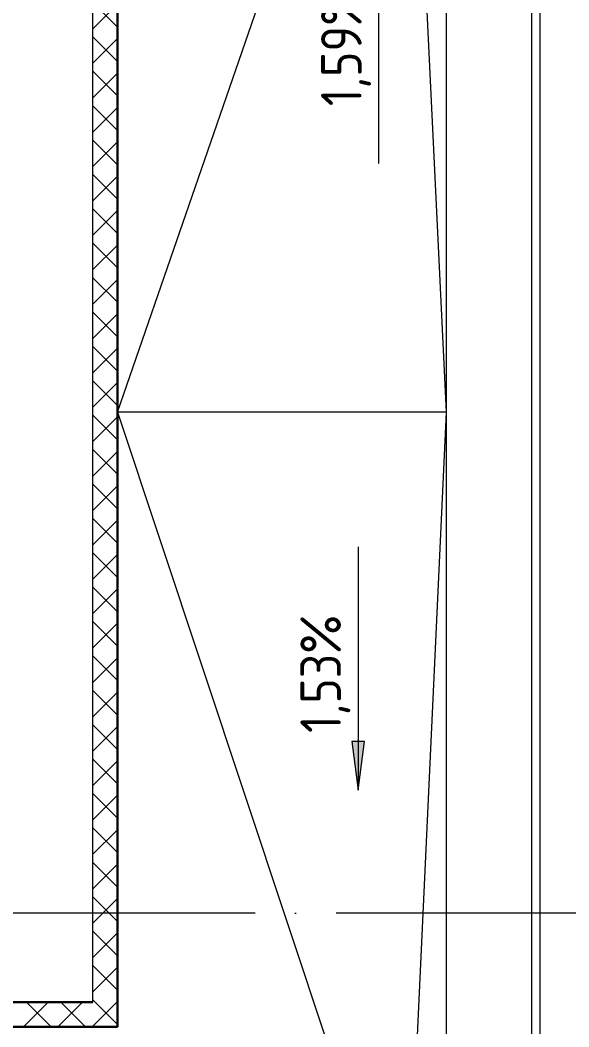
# Model space of a CAD drawing. Header units: millimetres. Extents: x -586848 to 520591, y -385801 to 675781.
# Drawn here: x -22136 to -18752, y -327628 to -321419 of the extents above; entities that cross this region are included whole.
import ezdxf
from ezdxf import colors
from ezdxf.entities.mleader import LeaderData, LeaderLine
from ezdxf.math import Vec2, Vec3

# ---------------------------------------------------------------- set-up
doc = ezdxf.new("R2010")
doc.units = ezdxf.units.MM
doc.linetypes.add('ADSK_Линия сетки', pattern=[25, 20, -2.5, 0, -2.5])
for name, color, linetype, lineweight in [('RC-Выноски', 7, 'Continuous', 0), ('Крыша', 7, 'Continuous', 9), ('Оси', 252, 'Continuous', 9), ('Размеры', 7, 'Continuous', 9), ('Стены внутренние', 7, 'Continuous', 18), ('Стены штриховка', 7, 'Continuous', 9)]:
    doc.layers.add(name, color=color, linetype=linetype, lineweight=lineweight)
doc.styles.add('GOST Common_2', font='', dxfattribs={"width": 0.9, "height": 250})
doc.styles.add('RubezhCAD', font='', dxfattribs={"oblique": 10})
doc.styles.get('GOST Common_2').set_extended_font_data('GOST type B')
doc.styles.get('RubezhCAD').set_extended_font_data('GOST type A')

# ---------------------------------------------------------------- blocks, each defined once
blk = doc.blocks.new('2 этаж')
at = {"layer": 'Размеры', "true_color": 0x636466}
blk.add_hatch(color=251, dxfattribs=at).paths.add_polyline_path([(163462.1, 17719.2), (163501.6, 18019.2), (163422.7, 18019.2)])
at = {"layer": 'Крыша', "color": 251, "true_color": 0x636466}
for p, q in [((161978, 20051), (163701.2, 25043.9)), ((164006, 20051), (163766.7, 25034.4)), ((161978, 20051), (161978, 20051)), ((164006, 20051), (161978, 20051)), ((161978, 20051), (163702.7, 14858.2)), ((163766.4, 14867.2), (164006, 20051)), ((164006, 20051), (164006, 20051)), ((164006, 20051), (164006, 20051)), ((161978, 16258.7), (161978, 16258.7))]:
    blk.add_line(p, q, dxfattribs=at)
at = {"layer": 'Оси', "color": 251, "linetype": 'ADSK_Линия сетки', "ltscale": 100, "true_color": 0x636466}
blk.add_line((165326, 16960.7), (93603.7, 16960.7), dxfattribs=at)
at = {"layer": 'Размеры', "color": 251, "lineweight": 20, "true_color": 0x636466}
for p, q in [((163589.8, 21584.6), (163589.8, 23084.6)), ((163462.1, 19219.2), (163462.1, 17719.2))]:
    blk.add_line(p, q, dxfattribs=at)
at = {"layer": 'Размеры', "color": 251, "true_color": 0x636466}
for p, q in [((163501.6, 18019.2), (163422.7, 18019.2)), ((163422.7, 18019.2), (163462.1, 17719.2)), ((163462.1, 17719.2), (163501.6, 18019.2))]:
    blk.add_line(p, q, dxfattribs=at)
at = {"layer": 'Стены внутренние', "color": 251, "lineweight": 30, "true_color": 0x636466}
for p, q in [((161978, 16258.7), (161978, 29062.7)), ((161276, 16410.7), (161826, 16410.7)), ((161978, 16258.7), (160576, 16258.7))]:
    blk.add_line(p, q, dxfattribs=at)
at = {"layer": 'Стены внутренние', "color": 251, "true_color": 0x636466}
for p, q in [((161826, 16410.7), (161826, 28360.7)), ((164006, 12260.7), (164006, 27062.7)), ((164533, 12260.7), (164533, 27062.7)), ((164583, 27062.7), (164583, 12260.7))]:
    blk.add_line(p, q, dxfattribs=at)
at = {"layer": 'Стены внутренние', "color": 251, "linetype": 'Continuous', "lineweight": 9, "true_color": 0x636466}
for p, q in [((161976, 22426.8), (161826, 22576.8)), ((161826, 22414.1), (161976, 22564.1)), ((161976, 22214.7), (161826, 22364.7)), ((161826, 22202), (161976, 22352)), ((161978, 22305.9), (161976, 22302.4)), ((161976, 22002.6), (161826, 22152.6)), ((161826, 21989.9), (161976, 22139.9)), ((161976, 22123.7), (161978, 22123.7)), ((161976, 21790.4), (161826, 21940.4)), ((161826, 21777.7), (161976, 21927.7)), ((161976, 21920.5), (161978, 21920.5)), ((161976, 21578.3), (161826, 21728.3)), ((161826, 21565.6), (161976, 21715.6)), ((161976, 21615.7), (161978, 21615.7)), ((161976, 21366.2), (161826, 21516.2)), ((161826, 21353.5), (161976, 21503.5)), ((161976, 21154), (161826, 21304)), ((161977.6, 21346.1), (161976, 21348.9)), ((161826, 21141.4), (161976, 21291.4)), ((161976, 20941.9), (161826, 21091.9)), ((161826, 20929.2), (161976, 21079.2)), ((161976, 21006.1), (161978, 21006.1)), ((161976, 20729.8), (161826, 20879.8)), ((161826, 20717.1), (161976, 20867.1)), ((161976, 20802.9), (161978, 20802.9)), ((161976, 20517.6), (161826, 20667.6)), ((161826, 20505), (161976, 20655)), ((161976, 20498.1), (161978, 20498.1)), ((161976, 20305.5), (161826, 20455.5)), ((161826, 20292.8), (161976, 20442.8)), ((161976, 20093.4), (161826, 20243.4)), ((161826, 20080.7), (161976, 20230.7)), ((161978, 20070.7), (161976, 20067.2)), ((161976, 19881.2), (161826, 20031.2)), ((161826, 19868.6), (161976, 20018.6)), ((161976, 19888.5), (161978, 19888.5)), ((161976, 19669.1), (161826, 19819.1)), ((161826, 19656.4), (161976, 19806.4)), ((161976, 19685.3), (161978, 19685.3)), ((161976, 19457), (161826, 19607)), ((161826, 19444.3), (161976, 19594.3)), ((161978, 19461.1), (161976.2, 19458)), ((161976, 19244.8), (161826, 19394.8)), ((161826, 19232.2), (161976, 19382.2)), ((161976, 19380.5), (161978, 19380.5)), ((161976, 19032.7), (161826, 19182.7)), ((161826, 19020), (161976, 19170)), ((161976, 18820.6), (161826, 18970.6)), ((161826, 18807.9), (161976, 18957.9)), ((161978, 18907.1), (161976, 18910.5)), ((161976, 18608.4), (161826, 18758.4)), ((161976, 18770.9), (161978, 18770.9)), ((161826, 18595.8), (161976, 18745.8)), ((161978, 18648.3), (161976, 18644.8)), ((161976, 18567.7), (161978, 18567.7)), ((161976, 18396.3), (161826, 18546.3)), ((161826, 18383.6), (161976, 18533.6)), ((161976, 18184.2), (161826, 18334.2)), ((161826, 18171.5), (161976, 18321.5)), ((161976, 18262.9), (161978, 18262.9)), ((161976, 17972.1), (161826, 18122.1)), ((161826, 17959.4), (161976, 18109.4)), ((161976, 17759.9), (161826, 17909.9)), ((161826, 17747.2), (161976, 17897.2)), ((161976, 17547.8), (161826, 17697.8)), ((161826, 17535.1), (161976, 17685.1)), ((161976, 17653.3), (161978, 17653.3)), ((161976, 17335.7), (161826, 17485.7)), ((161826, 17323), (161976, 17473)), ((161976, 17450.1), (161978, 17450.1)), ((161976, 17123.5), (161826, 17273.5)), ((161826, 17110.8), (161976, 17260.8)), ((161976, 17145.3), (161978, 17145.3)), ((161976, 16911.4), (161826, 17061.4)), ((161826, 16898.7), (161976, 17048.7)), ((161976, 16699.3), (161826, 16849.3)), ((161826, 16686.6), (161976, 16836.6)), ((161978, 16671.9), (161976, 16675.3)), ((161976, 16487.1), (161826, 16637.1)), ((161826, 16474.4), (161976, 16624.4)), ((161976, 16535.7), (161978, 16535.7)), ((161400.2, 16260.7), (161550.2, 16410.7)), ((161566, 16260.7), (161416, 16410.7)), ((161612.3, 16260.7), (161762.3, 16410.7)), ((161778.1, 16260.7), (161628.1, 16410.7)), ((161976, 16275), (161826, 16425)), ((161826, 16262.3), (161976, 16412.3)), ((161978, 16413.1), (161976, 16409.6)), ((161976, 16332.5), (161978, 16332.5)), ((161824.4, 16260.7), (161826, 16262.3))]:
    blk.add_line(p, q, dxfattribs=at)
at = {"layer": 'Стены штриховка', "color": 251, "true_color": 0x636466}
for p, q in [((161976, 16258.7), (161976, 29062.7)), ((161978, 16260.7), (160578, 16260.7))]:
    blk.add_line(p, q, dxfattribs=at)
at = {"layer": 'Размеры', "color": 251, "true_color": 0x636466, "style": 'GOST Common_2', "width": 0.9}
for s, p in [('1,59%%%', (163483.1, 21937.5)), ('1,53%%%', (163355.4, 18072))]:
    blk.add_text(s, height=250, rotation=90, dxfattribs=at).set_placement(p)

msp = doc.modelspace()

# ---------------------------------------------------------------- block references
msp.add_blockref('2 этаж', (-183513.2, -343887.1))

# ---------------------------------------------------------------- leaders
at = {"layer": 'RC-Выноски', "linetype": 'Continuous', "ltscale": 15}
ml = msp.add_multileader_mtext('Standard', dxfattribs=at)
ml.set_content('{\\H0.91667x;РЦ12 - }КПСВВнг(А)-LSLTx 1x2x1,0', color=256, style='RubezhCAD')
ml.set_leader_properties()
ml.build(insert=Vec2(0, 0))
ml.multileader.update_dxf_attribs({"has_text_frame": 1, "text_left_attachment_type": 6, "text_right_attachment_type": 6, "dogleg_length": 2, "arrow_head_size": 400, "scale": 100})
ctx = ml.context
ctx.base_point, ctx.scale, ctx.char_height, ctx.arrow_head_size, ctx.landing_gap_size, ctx.plane_origin = Vec3(-44414.1, -321828.4), 100, 250, 400, 100, Vec3(-572042.3, -360545)
ctx.left_attachment, ctx.right_attachment = 6, 6
notes = []
notes.append((ctx, [(0, (1, 1, 0), (-44614.1, -321828.4), (1, 0), 200, [(0, [(-45599.2, -319892.1)], 0, [])])]))
ctx.mtext.insert, ctx.mtext.width, ctx.mtext.flow_direction = Vec3(-44314.1, -321528.4), 5324.915, 5
for ctx, leaders in notes:
    for number, flags, end, landing, length, lines in leaders:
        leader = LeaderData()
        leader.index, (leader.has_last_leader_line, leader.has_dogleg_vector, leader.attachment_direction) = number, flags
        leader.last_leader_point, leader.dogleg_vector, leader.dogleg_length = Vec3(end), Vec3(landing), length
        for number, points, colour, breaks in lines:
            line = LeaderLine()
            line.index, line.vertices, line.color, line.breaks = number, Vec3.list(points), colors.encode_raw_color(colour), breaks
            leader.lines.append(line)
        ctx.leaders.append(leader)

doc.saveas('drawing.dxf')
